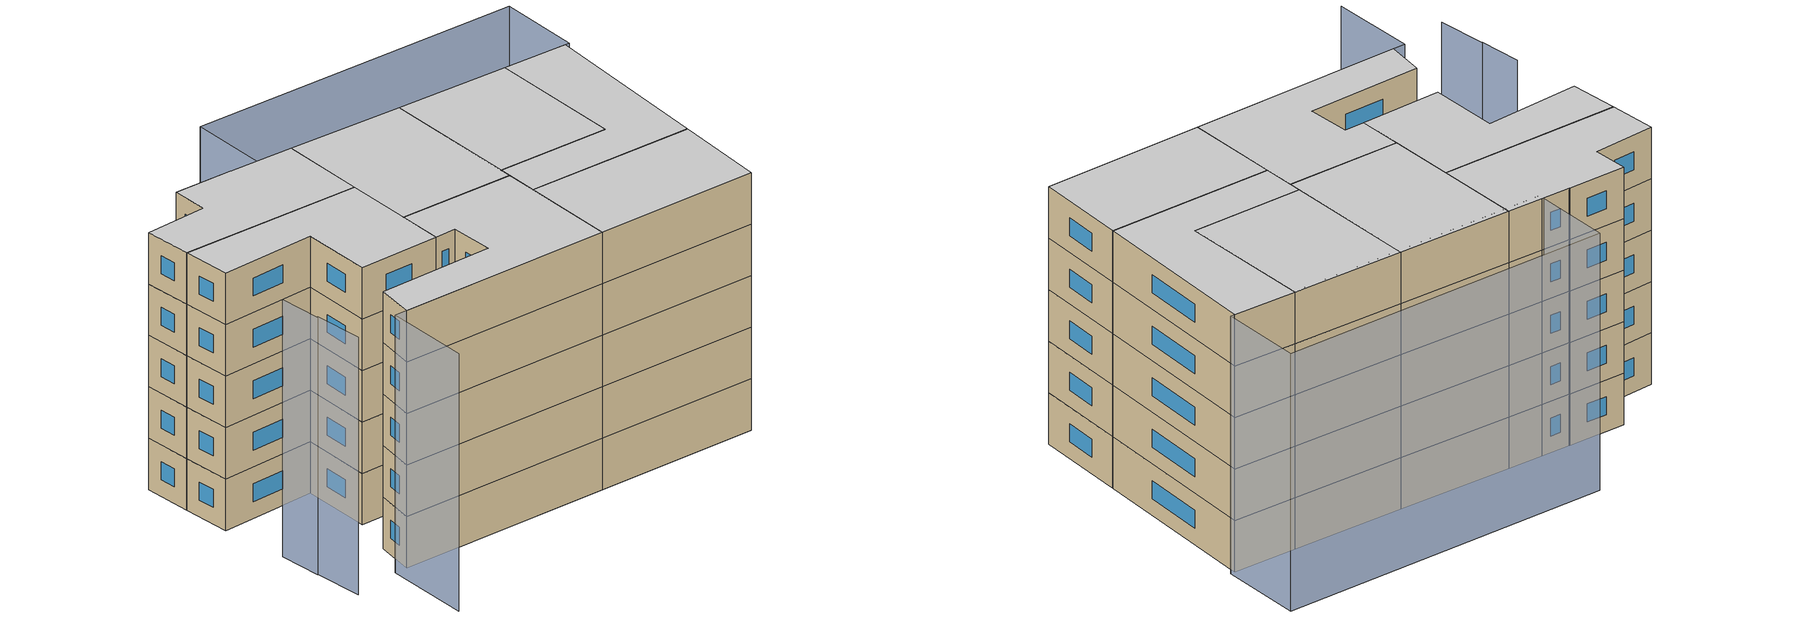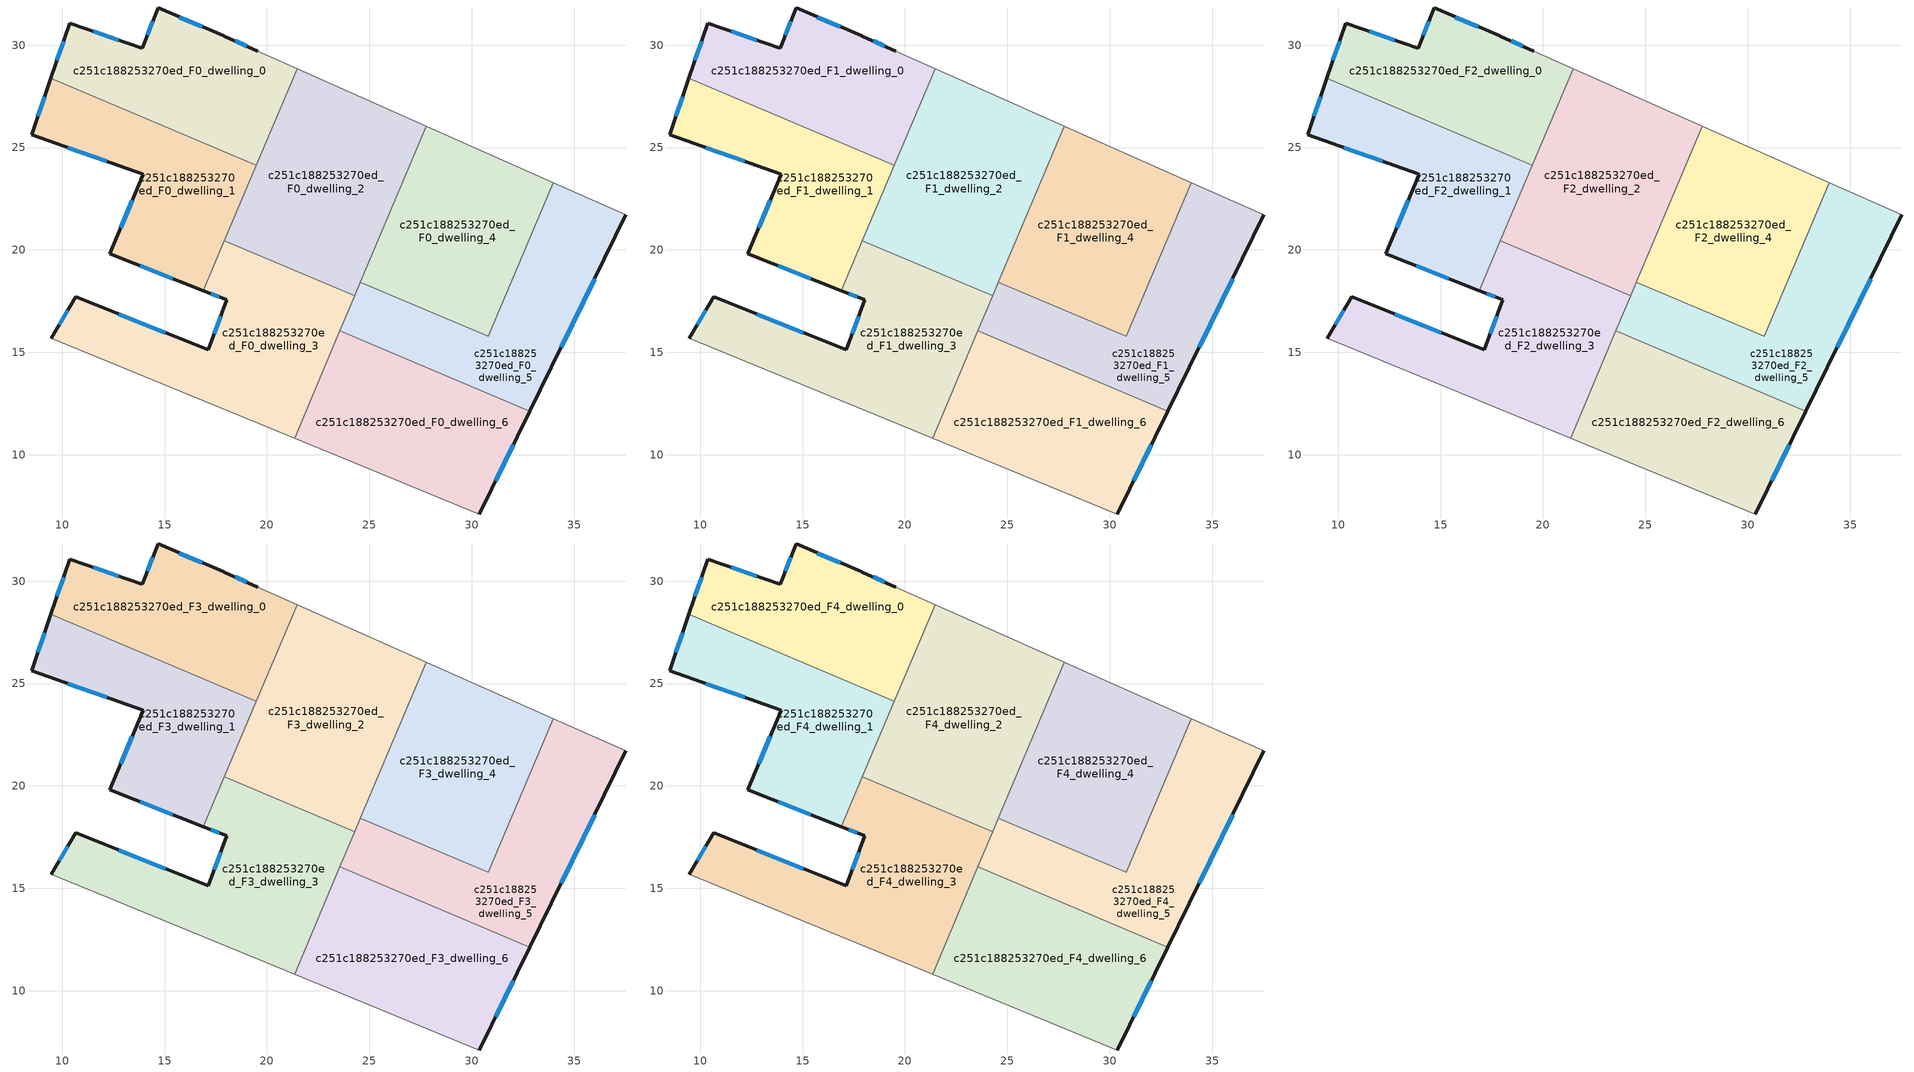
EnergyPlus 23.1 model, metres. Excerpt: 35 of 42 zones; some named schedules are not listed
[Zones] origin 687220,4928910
c251c188253270ed_F0_dwelling_0
 floor ground (EU_floor_Construction): 19.55,29.72 21.48,28.86 19.48,24.14 9.44,28.38 10.36,31.08 13.91,29.86 14.68,31.82 17.89,30.46 17.92,30.45 z0
 wall outside (EU_wall_Construction): 19.55,29.72 17.92,30.45 17.89,30.46 14.68,31.82 13.91,29.86 10.36,31.08 9.44,28.38 z0:3
 wall adiabatic (EU_wall_Construction): 21.48,28.86 19.55,29.72 z0:3
 wall to c251c188253270ed_F0_dwelling_2 (EU_wall_Construction): 19.48,24.14 21.48,28.86 z0:3
 wall to c251c188253270ed_F0_dwelling_1 (EU_wall_Construction): 9.44,28.38 19.48,24.14 z0:3
 window (EU_Window_Construction): 14.43,31.18 14.16,30.49 / 16.85,30.9 15.73,31.37 / 19.02,29.95 18.45,30.21 / 10.06,30.2 9.74,29.26 / 12.76,30.25 11.52,30.68 z0.98:2.02
c251c188253270ed_F0_dwelling_1
 floor ground (EU_floor_Construction): 19.48,24.14 16.89,18.02 12.32,19.82 13.95,23.7 8.5,25.63 9.44,28.38 z0
 wall outside (EU_wall_Construction): 9.44,28.38 8.5,25.63 13.95,23.7 12.32,19.82 16.89,18.02 z0:3
 wall to c251c188253270ed_F0_dwelling_3 (EU_wall_Construction): 16.89,18.02 17.93,20.46 z0:3
 wall to c251c188253270ed_F0_dwelling_2 (EU_wall_Construction): 17.93,20.46 19.48,24.14 z0:3
 window (EU_Window_Construction): 13.81,19.23 15.41,18.6 / 13.42,22.43 12.85,21.08 / 10.28,25 12.18,24.32 / 9.14,27.48 8.81,26.52 z0.98:2.02
c251c188253270ed_F0_dwelling_2
 floor ground (EU_floor_Construction): 27.79,26.05 24.29,17.77 17.93,20.46 21.48,28.86 z0
 wall adiabatic (EU_wall_Construction): 27.79,26.05 21.48,28.86 z0:3
 wall to c251c188253270ed_F0_dwelling_3 (EU_wall_Construction): 17.93,20.46 24.29,17.77 z0:3
 wall to c251c188253270ed_F0_dwelling_4 (EU_wall_Construction): 24.56,18.42 27.79,26.05 z0:3
 wall to c251c188253270ed_F0_dwelling_5 (EU_wall_Construction): 24.29,17.77 24.56,18.42 z0:3
c251c188253270ed_F0_dwelling_3
 floor ground (EU_floor_Construction): 24.29,17.77 21.35,10.82 9.47,15.7 10.66,17.71 17.14,15.13 18.04,17.57 16.89,18.02 17.93,20.46 z0
 wall outside (EU_wall_Construction): 16.89,18.02 18.04,17.57 17.14,15.13 10.66,17.71 9.47,15.7 z0:3
 wall adiabatic (EU_wall_Construction): 9.47,15.7 21.35,10.82 z0:3
 wall to c251c188253270ed_F0_dwelling_6 (EU_wall_Construction): 21.35,10.82 23.56,16.05 z0:3
 wall to c251c188253270ed_F0_dwelling_5 (EU_wall_Construction): 23.56,16.04 24.29,17.77 z0:3
 window (EU_Window_Construction): 17.27,17.87 17.67,17.71 / 10.28,17.05 9.86,16.35 / 15.04,15.97 12.77,16.87 / 17.75,16.77 17.44,15.92 z0.98:2.02
c251c188253270ed_F0_dwelling_4
 floor ground (EU_floor_Construction): 33.99,23.29 30.81,15.78 24.56,18.42 27.79,26.05 z0
 wall adiabatic (EU_wall_Construction): 33.99,23.29 27.79,26.05 z0:3
 wall to c251c188253270ed_F0_dwelling_5 (EU_wall_Construction): 24.56,18.42 30.81,15.78 33.99,23.29 z0:3
c251c188253270ed_F0_dwelling_5
 floor ground (EU_floor_Construction): 37.53,21.71 32.83,12.12 23.56,16.04 24.56,18.42 30.81,15.78 33.99,23.29 z0
 wall outside (EU_wall_Construction): 32.83,12.12 37.53,21.71 z0:3
 wall adiabatic (EU_wall_Construction): 37.53,21.71 33.99,23.29 z0:3
 wall to c251c188253270ed_F0_dwelling_6 (EU_wall_Construction): 23.56,16.04 32.83,12.12 z0:3
 window (EU_Window_Construction): 34.36,15.24 36,18.59 z0.98:2.02
c251c188253270ed_F0_dwelling_6
 floor ground (EU_floor_Construction): 32.83,12.12 30.37,7.11 21.35,10.82 23.56,16.04 z0
 wall outside (EU_wall_Construction): 30.37,7.11 32.83,12.12 z0:3
 wall adiabatic (EU_wall_Construction): 21.35,10.82 30.37,7.11 z0:3
 window (EU_Window_Construction): 31.17,8.74 32.03,10.49 z0.98:2.02
c251c188253270ed_F1_dwelling_0
 floor to c251c188253270ed_F0_dwelling_0 (EU_floor_Construction): 19.55,29.72 21.48,28.86 19.48,24.14 9.44,28.38 10.36,31.08 13.91,29.86 14.68,31.82 17.89,30.46 17.92,30.45 z3
 wall outside (EU_wall_Construction): 19.55,29.72 17.92,30.45 17.89,30.46 14.68,31.82 13.91,29.86 10.36,31.08 9.44,28.38 z3:6
 wall adiabatic (EU_wall_Construction): 21.48,28.86 19.55,29.72 z3:6
 wall to c251c188253270ed_F1_dwelling_2 (EU_wall_Construction): 19.48,24.14 21.48,28.86 z3:6
 wall to c251c188253270ed_F1_dwelling_1 (EU_wall_Construction): 9.44,28.38 19.48,24.14 z3:6
 window (EU_Window_Construction): 14.43,31.18 14.16,30.49 / 16.85,30.9 15.73,31.37 / 19.02,29.95 18.45,30.21 / 10.06,30.2 9.74,29.26 / 12.76,30.25 11.52,30.68 z3.98:5.02
c251c188253270ed_F1_dwelling_1
 floor to c251c188253270ed_F0_dwelling_1 (EU_floor_Construction): 19.48,24.14 16.89,18.02 12.32,19.82 13.95,23.7 8.5,25.63 9.44,28.38 z3
 wall outside (EU_wall_Construction): 9.44,28.38 8.5,25.63 13.95,23.7 12.32,19.82 16.89,18.02 z3:6
 wall to c251c188253270ed_F1_dwelling_3 (EU_wall_Construction): 16.89,18.02 17.93,20.46 z3:6
 wall to c251c188253270ed_F1_dwelling_2 (EU_wall_Construction): 17.93,20.46 19.48,24.14 z3:6
 window (EU_Window_Construction): 13.81,19.23 15.41,18.6 / 13.42,22.43 12.85,21.08 / 10.28,25 12.18,24.32 / 9.14,27.48 8.81,26.52 z3.98:5.02
c251c188253270ed_F1_dwelling_2
 floor to c251c188253270ed_F0_dwelling_2 (EU_floor_Construction): 27.79,26.05 24.29,17.77 17.93,20.46 21.48,28.86 z3
 wall adiabatic (EU_wall_Construction): 27.79,26.05 21.48,28.86 z3:6
 wall to c251c188253270ed_F1_dwelling_3 (EU_wall_Construction): 17.93,20.46 24.29,17.77 z3:6
 wall to c251c188253270ed_F1_dwelling_4 (EU_wall_Construction): 24.56,18.42 27.79,26.05 z3:6
 wall to c251c188253270ed_F1_dwelling_5 (EU_wall_Construction): 24.29,17.77 24.56,18.42 z3:6
c251c188253270ed_F1_dwelling_3
 floor to c251c188253270ed_F0_dwelling_3 (EU_floor_Construction): 24.29,17.77 21.35,10.82 9.47,15.7 10.66,17.71 17.14,15.13 18.04,17.57 16.89,18.02 17.93,20.46 z3
 wall outside (EU_wall_Construction): 16.89,18.02 18.04,17.57 17.14,15.13 10.66,17.71 9.47,15.7 z3:6
 wall adiabatic (EU_wall_Construction): 9.47,15.7 21.35,10.82 z3:6
 wall to c251c188253270ed_F1_dwelling_6 (EU_wall_Construction): 21.35,10.82 23.56,16.05 z3:6
 wall to c251c188253270ed_F1_dwelling_5 (EU_wall_Construction): 23.56,16.04 24.29,17.77 z3:6
 window (EU_Window_Construction): 17.27,17.87 17.67,17.71 / 10.28,17.05 9.86,16.35 / 15.04,15.97 12.77,16.87 / 17.75,16.77 17.44,15.92 z3.98:5.02
c251c188253270ed_F1_dwelling_4
 floor to c251c188253270ed_F0_dwelling_4 (EU_floor_Construction): 33.99,23.29 30.81,15.78 24.56,18.42 27.79,26.05 z3
 wall adiabatic (EU_wall_Construction): 33.99,23.29 27.79,26.05 z3:6
 wall to c251c188253270ed_F1_dwelling_5 (EU_wall_Construction): 24.56,18.42 30.81,15.78 33.99,23.29 z3:6
c251c188253270ed_F1_dwelling_5
 floor to c251c188253270ed_F0_dwelling_5 (EU_floor_Construction): 37.53,21.71 32.83,12.12 23.56,16.04 24.56,18.42 30.81,15.78 33.99,23.29 z3
 wall outside (EU_wall_Construction): 32.83,12.12 37.53,21.71 z3:6
 wall adiabatic (EU_wall_Construction): 37.53,21.71 33.99,23.29 z3:6
 wall to c251c188253270ed_F1_dwelling_6 (EU_wall_Construction): 23.56,16.04 32.83,12.12 z3:6
 window (EU_Window_Construction): 34.36,15.24 36,18.59 z3.98:5.02
c251c188253270ed_F1_dwelling_6
 floor to c251c188253270ed_F0_dwelling_6 (EU_floor_Construction): 32.83,12.12 30.37,7.11 21.35,10.82 23.56,16.04 z3
 wall outside (EU_wall_Construction): 30.37,7.11 32.83,12.12 z3:6
 wall adiabatic (EU_wall_Construction): 21.35,10.82 30.37,7.11 z3:6
 window (EU_Window_Construction): 31.17,8.74 32.03,10.49 z3.98:5.02
c251c188253270ed_F2_dwelling_0
 floor to c251c188253270ed_F1_dwelling_0 (EU_floor_Construction): 19.55,29.72 21.48,28.86 19.48,24.14 9.44,28.38 10.36,31.08 13.91,29.86 14.68,31.82 17.89,30.46 17.92,30.45 z6
 wall outside (EU_wall_Construction): 19.55,29.72 17.92,30.45 17.89,30.46 14.68,31.82 13.91,29.86 10.36,31.08 9.44,28.38 z6:9
 wall adiabatic (EU_wall_Construction): 21.48,28.86 19.55,29.72 z6:9
 wall to c251c188253270ed_F2_dwelling_2 (EU_wall_Construction): 19.48,24.14 21.48,28.86 z6:9
 wall to c251c188253270ed_F2_dwelling_1 (EU_wall_Construction): 9.44,28.38 19.48,24.14 z6:9
 window (EU_Window_Construction): 14.43,31.18 14.16,30.49 / 16.85,30.9 15.73,31.37 / 19.02,29.95 18.45,30.21 / 10.06,30.2 9.74,29.26 / 12.76,30.25 11.52,30.68 z6.98:8.02
c251c188253270ed_F2_dwelling_1
 floor to c251c188253270ed_F1_dwelling_1 (EU_floor_Construction): 19.48,24.14 16.89,18.02 12.32,19.82 13.95,23.7 8.5,25.63 9.44,28.38 z6
 wall outside (EU_wall_Construction): 9.44,28.38 8.5,25.63 13.95,23.7 12.32,19.82 16.89,18.02 z6:9
 wall to c251c188253270ed_F2_dwelling_3 (EU_wall_Construction): 16.89,18.02 17.93,20.46 z6:9
 wall to c251c188253270ed_F2_dwelling_2 (EU_wall_Construction): 17.93,20.46 19.48,24.14 z6:9
 window (EU_Window_Construction): 13.81,19.23 15.41,18.6 / 13.42,22.43 12.85,21.08 / 10.28,25 12.18,24.32 / 9.14,27.48 8.81,26.52 z6.98:8.02
c251c188253270ed_F2_dwelling_2
 floor to c251c188253270ed_F1_dwelling_2 (EU_floor_Construction): 27.79,26.05 24.29,17.77 17.93,20.46 21.48,28.86 z6
 wall adiabatic (EU_wall_Construction): 27.79,26.05 21.48,28.86 z6:9
 wall to c251c188253270ed_F2_dwelling_3 (EU_wall_Construction): 17.93,20.46 24.29,17.77 z6:9
 wall to c251c188253270ed_F2_dwelling_4 (EU_wall_Construction): 24.56,18.42 27.79,26.05 z6:9
 wall to c251c188253270ed_F2_dwelling_5 (EU_wall_Construction): 24.29,17.77 24.56,18.42 z6:9
c251c188253270ed_F2_dwelling_3
 floor to c251c188253270ed_F1_dwelling_3 (EU_floor_Construction): 24.29,17.77 21.35,10.82 9.47,15.7 10.66,17.71 17.14,15.13 18.04,17.57 16.89,18.02 17.93,20.46 z6
 wall outside (EU_wall_Construction): 16.89,18.02 18.04,17.57 17.14,15.13 10.66,17.71 9.47,15.7 z6:9
 wall adiabatic (EU_wall_Construction): 9.47,15.7 21.35,10.82 z6:9
 wall to c251c188253270ed_F2_dwelling_6 (EU_wall_Construction): 21.35,10.82 23.56,16.05 z6:9
 wall to c251c188253270ed_F2_dwelling_5 (EU_wall_Construction): 23.56,16.04 24.29,17.77 z6:9
 window (EU_Window_Construction): 17.27,17.87 17.67,17.71 / 10.28,17.05 9.86,16.35 / 15.04,15.97 12.77,16.87 / 17.75,16.77 17.44,15.92 z6.98:8.02
c251c188253270ed_F2_dwelling_4
 floor to c251c188253270ed_F1_dwelling_4 (EU_floor_Construction): 33.99,23.29 30.81,15.78 24.56,18.42 27.79,26.05 z6
 wall adiabatic (EU_wall_Construction): 33.99,23.29 27.79,26.05 z6:9
 wall to c251c188253270ed_F2_dwelling_5 (EU_wall_Construction): 24.56,18.42 30.81,15.78 33.99,23.29 z6:9
c251c188253270ed_F2_dwelling_5
 floor to c251c188253270ed_F1_dwelling_5 (EU_floor_Construction): 37.53,21.71 32.83,12.12 23.56,16.04 24.56,18.42 30.81,15.78 33.99,23.29 z6
 wall outside (EU_wall_Construction): 32.83,12.12 37.53,21.71 z6:9
 wall adiabatic (EU_wall_Construction): 37.53,21.71 33.99,23.29 z6:9
 wall to c251c188253270ed_F2_dwelling_6 (EU_wall_Construction): 23.56,16.04 32.83,12.12 z6:9
 window (EU_Window_Construction): 34.36,15.24 36,18.59 z6.98:8.02
c251c188253270ed_F2_dwelling_6
 floor to c251c188253270ed_F1_dwelling_6 (EU_floor_Construction): 32.83,12.12 30.37,7.11 21.35,10.82 23.56,16.04 z6
 wall outside (EU_wall_Construction): 30.37,7.11 32.83,12.12 z6:9
 wall adiabatic (EU_wall_Construction): 21.35,10.82 30.37,7.11 z6:9
 window (EU_Window_Construction): 31.17,8.74 32.03,10.49 z6.98:8.02
c251c188253270ed_F3_dwelling_0
 floor to c251c188253270ed_F2_dwelling_0 (EU_floor_Construction): 19.55,29.72 21.48,28.86 19.48,24.14 9.44,28.38 10.36,31.08 13.91,29.86 14.68,31.82 17.89,30.46 17.92,30.45 z9
 wall outside (EU_wall_Construction): 19.55,29.72 17.92,30.45 17.89,30.46 14.68,31.82 13.91,29.86 10.36,31.08 9.44,28.38 z9:12
 wall adiabatic (EU_wall_Construction): 21.48,28.86 19.55,29.72 z9:12
 wall to c251c188253270ed_F3_dwelling_2 (EU_wall_Construction): 19.48,24.14 21.48,28.86 z9:12
 wall to c251c188253270ed_F3_dwelling_1 (EU_wall_Construction): 9.44,28.38 19.48,24.14 z9:12
 window (EU_Window_Construction): 14.43,31.18 14.16,30.49 / 16.85,30.9 15.73,31.37 / 19.02,29.95 18.45,30.21 / 10.06,30.2 9.74,29.26 / 12.76,30.25 11.52,30.68 z9.98:11.02
c251c188253270ed_F3_dwelling_1
 floor to c251c188253270ed_F2_dwelling_1 (EU_floor_Construction): 19.48,24.14 16.89,18.02 12.32,19.82 13.95,23.7 8.5,25.63 9.44,28.38 z9
 wall outside (EU_wall_Construction): 9.44,28.38 8.5,25.63 13.95,23.7 12.32,19.82 16.89,18.02 z9:12
 wall to c251c188253270ed_F3_dwelling_3 (EU_wall_Construction): 16.89,18.02 17.93,20.46 z9:12
 wall to c251c188253270ed_F3_dwelling_2 (EU_wall_Construction): 17.93,20.46 19.48,24.14 z9:12
 window (EU_Window_Construction): 13.81,19.23 15.41,18.6 / 13.42,22.43 12.85,21.08 / 10.28,25 12.18,24.32 / 9.14,27.48 8.81,26.52 z9.98:11.02
c251c188253270ed_F3_dwelling_2
 floor to c251c188253270ed_F2_dwelling_2 (EU_floor_Construction): 27.79,26.05 24.29,17.77 17.93,20.46 21.48,28.86 z9
 wall adiabatic (EU_wall_Construction): 27.79,26.05 21.48,28.86 z9:12
 wall to c251c188253270ed_F3_dwelling_3 (EU_wall_Construction): 17.93,20.46 24.29,17.77 z9:12
 wall to c251c188253270ed_F3_dwelling_4 (EU_wall_Construction): 24.56,18.42 27.79,26.05 z9:12
 wall to c251c188253270ed_F3_dwelling_5 (EU_wall_Construction): 24.29,17.77 24.56,18.42 z9:12
c251c188253270ed_F3_dwelling_3
 floor to c251c188253270ed_F2_dwelling_3 (EU_floor_Construction): 24.29,17.77 21.35,10.82 9.47,15.7 10.66,17.71 17.14,15.13 18.04,17.57 16.89,18.02 17.93,20.46 z9
 wall outside (EU_wall_Construction): 16.89,18.02 18.04,17.57 17.14,15.13 10.66,17.71 9.47,15.7 z9:12
 wall adiabatic (EU_wall_Construction): 9.47,15.7 21.35,10.82 z9:12
 wall to c251c188253270ed_F3_dwelling_6 (EU_wall_Construction): 21.35,10.82 23.56,16.05 z9:12
 wall to c251c188253270ed_F3_dwelling_5 (EU_wall_Construction): 23.56,16.04 24.29,17.77 z9:12
 window (EU_Window_Construction): 17.27,17.87 17.67,17.71 / 10.28,17.05 9.86,16.35 / 15.04,15.97 12.77,16.87 / 17.75,16.77 17.44,15.92 z9.98:11.02
c251c188253270ed_F3_dwelling_4
 floor to c251c188253270ed_F2_dwelling_4 (EU_floor_Construction): 33.99,23.29 30.81,15.78 24.56,18.42 27.79,26.05 z9
 wall adiabatic (EU_wall_Construction): 33.99,23.29 27.79,26.05 z9:12
 wall to c251c188253270ed_F3_dwelling_5 (EU_wall_Construction): 24.56,18.42 30.81,15.78 33.99,23.29 z9:12
c251c188253270ed_F3_dwelling_5
 floor to c251c188253270ed_F2_dwelling_5 (EU_floor_Construction): 37.53,21.71 32.83,12.12 23.56,16.04 24.56,18.42 30.81,15.78 33.99,23.29 z9
 wall outside (EU_wall_Construction): 32.83,12.12 37.53,21.71 z9:12
 wall adiabatic (EU_wall_Construction): 37.53,21.71 33.99,23.29 z9:12
 wall to c251c188253270ed_F3_dwelling_6 (EU_wall_Construction): 23.56,16.04 32.83,12.12 z9:12
 window (EU_Window_Construction): 34.36,15.24 36,18.59 z9.98:11.02
c251c188253270ed_F3_dwelling_6
 floor to c251c188253270ed_F2_dwelling_6 (EU_floor_Construction): 32.83,12.12 30.37,7.11 21.35,10.82 23.56,16.04 z9
 wall outside (EU_wall_Construction): 30.37,7.11 32.83,12.12 z9:12
 wall adiabatic (EU_wall_Construction): 21.35,10.82 30.37,7.11 z9:12
 window (EU_Window_Construction): 31.17,8.74 32.03,10.49 z9.98:11.02
c251c188253270ed_F4_dwelling_0
 floor to c251c188253270ed_F3_dwelling_0 (EU_floor_Construction): 19.55,29.72 21.48,28.86 19.48,24.14 9.44,28.38 10.36,31.08 13.91,29.86 14.68,31.82 17.89,30.46 17.92,30.45 z12
 wall outside (EU_wall_Construction): 19.55,29.72 17.92,30.45 17.89,30.46 14.68,31.82 13.91,29.86 10.36,31.08 9.44,28.38 z12:15
 wall adiabatic (EU_wall_Construction): 21.48,28.86 19.55,29.72 z12:15
 wall to c251c188253270ed_F4_dwelling_2 (EU_wall_Construction): 19.48,24.14 21.48,28.86 z12:15
 wall to c251c188253270ed_F4_dwelling_1 (EU_wall_Construction): 9.44,28.38 19.48,24.14 z12:15
 window (EU_Window_Construction): 14.43,31.18 14.16,30.49 / 16.85,30.9 15.73,31.37 / 19.02,29.95 18.45,30.21 / 10.06,30.2 9.74,29.26 / 12.76,30.25 11.52,30.68 z12.98:14.02
 ceiling to c251c188253270ed_F5_dwelling_0 (EU_floor_Construction): 19.48,24.14 21.48,28.86 19.55,29.72 17.92,30.45 17.89,30.46 14.68,31.82 13.91,29.86 10.36,31.08 9.44,28.38 z15
c251c188253270ed_F4_dwelling_1
 floor to c251c188253270ed_F3_dwelling_1 (EU_floor_Construction): 19.48,24.14 16.89,18.02 12.32,19.82 13.95,23.7 8.5,25.63 9.44,28.38 z12
 wall outside (EU_wall_Construction): 9.44,28.38 8.5,25.63 13.95,23.7 12.32,19.82 16.89,18.02 z12:15
 wall to c251c188253270ed_F4_dwelling_3 (EU_wall_Construction): 16.89,18.02 17.93,20.46 z12:15
 wall to c251c188253270ed_F4_dwelling_2 (EU_wall_Construction): 17.93,20.46 19.48,24.14 z12:15
 window (EU_Window_Construction): 13.81,19.23 15.41,18.6 / 13.42,22.43 12.85,21.08 / 10.28,25 12.18,24.32 / 9.14,27.48 8.81,26.52 z12.98:14.02
 ceiling to c251c188253270ed_F5_dwelling_1 (EU_floor_Construction): 16.89,18.02 19.48,24.14 9.44,28.38 8.5,25.63 13.95,23.7 12.32,19.82 z15
c251c188253270ed_F4_dwelling_2
 floor to c251c188253270ed_F3_dwelling_2 (EU_floor_Construction): 27.79,26.05 24.29,17.77 17.93,20.46 21.48,28.86 z12
 wall adiabatic (EU_wall_Construction): 27.79,26.05 21.48,28.86 z12:15
 wall to c251c188253270ed_F4_dwelling_3 (EU_wall_Construction): 17.93,20.46 24.29,17.77 z12:15
 wall to c251c188253270ed_F4_dwelling_4 (EU_wall_Construction): 24.56,18.42 27.79,26.05 z12:15
 wall to c251c188253270ed_F4_dwelling_5 (EU_wall_Construction): 24.29,17.77 24.56,18.42 z12:15
 ceiling to c251c188253270ed_F5_dwelling_2 (EU_floor_Construction): 24.29,17.77 27.79,26.05 21.48,28.86 17.93,20.46 z15
c251c188253270ed_F4_dwelling_3
 floor to c251c188253270ed_F3_dwelling_3 (EU_floor_Construction): 24.29,17.77 21.35,10.82 9.47,15.7 10.66,17.71 17.14,15.13 18.04,17.57 16.89,18.02 17.93,20.46 z12
 wall outside (EU_wall_Construction): 16.89,18.02 18.04,17.57 17.14,15.13 10.66,17.71 9.47,15.7 z12:15
 wall adiabatic (EU_wall_Construction): 9.47,15.7 21.35,10.82 z12:15
 wall to c251c188253270ed_F4_dwelling_6 (EU_wall_Construction): 21.35,10.82 23.56,16.05 z12:15
 wall to c251c188253270ed_F4_dwelling_5 (EU_wall_Construction): 23.56,16.04 24.29,17.77 z12:15
 window (EU_Window_Construction): 17.27,17.87 17.67,17.71 / 10.28,17.05 9.86,16.35 / 15.04,15.97 12.77,16.87 / 17.75,16.77 17.44,15.92 z12.98:14.02
 ceiling to c251c188253270ed_F5_dwelling_3 (EU_floor_Construction): 21.35,10.82 24.29,17.77 17.93,20.46 16.89,18.02 18.04,17.57 17.14,15.13 10.66,17.71 9.47,15.7 z15
c251c188253270ed_F4_dwelling_4
 floor to c251c188253270ed_F3_dwelling_4 (EU_floor_Construction): 33.99,23.29 30.81,15.78 24.56,18.42 27.79,26.05 z12
 wall adiabatic (EU_wall_Construction): 33.99,23.29 27.79,26.05 z12:15
 wall to c251c188253270ed_F4_dwelling_5 (EU_wall_Construction): 24.56,18.42 30.81,15.78 33.99,23.29 z12:15
 ceiling to c251c188253270ed_F5_dwelling_4 (EU_floor_Construction): 30.81,15.78 33.99,23.29 27.79,26.05 24.56,18.42 z15
c251c188253270ed_F4_dwelling_5
 floor to c251c188253270ed_F3_dwelling_5 (EU_floor_Construction): 37.53,21.71 32.83,12.12 23.56,16.04 24.56,18.42 30.81,15.78 33.99,23.29 z12
 wall outside (EU_wall_Construction): 32.83,12.12 37.53,21.71 z12:15
 wall adiabatic (EU_wall_Construction): 37.53,21.71 33.99,23.29 z12:15
 wall to c251c188253270ed_F4_dwelling_6 (EU_wall_Construction): 23.56,16.04 32.83,12.12 z12:15
 window (EU_Window_Construction): 34.36,15.24 36,18.59 z12.98:14.02
 ceiling to c251c188253270ed_F5_dwelling_5 (EU_floor_Construction): 32.83,12.12 37.53,21.71 33.99,23.29 30.81,15.78 24.56,18.42 23.56,16.04 z15
c251c188253270ed_F4_dwelling_6
 floor to c251c188253270ed_F3_dwelling_6 (EU_floor_Construction): 32.83,12.12 30.37,7.11 21.35,10.82 23.56,16.04 z12
 wall outside (EU_wall_Construction): 30.37,7.11 32.83,12.12 z12:15
 wall adiabatic (EU_wall_Construction): 21.35,10.82 30.37,7.11 z12:15
 window (EU_Window_Construction): 31.17,8.74 32.03,10.49 z12.98:14.02
 ceiling to c251c188253270ed_F5_dwelling_6 (EU_floor_Construction): 30.37,7.11 32.83,12.12 23.56,16.04 21.35,10.82 z15
shading: 6.83,11.25 8.78,15.98 / 8.78,15.98 30.37,7.11 / 6.76,19.37 5.87,16.56 / 7.49,21.78 6.71,19.35 / 21.25,34.01 39.7,26.15 / 39.7,26.15 37.77,21.61 / 37.77,21.61 19.32,29.47 / 19.32,29.47 21.25,34.01 z0:15
[Building]
EU S2 Campaign: North Axis=0; Terrain=City; Solar Distribution=FullExterior
[Site:Location]
Bologna: Latitude=44.5; Longitude=11.25; Time Zone=1; Elevation=37
[SizingPeriod:WeatherFileDays]
AnnualSizingPeriod: Begin Month=1; Begin Day of Month=1; End Month=12; End Day of Month=31; Day of Week for Start Day=Monday; Use Weather File Daylight Saving Period=No; Use Weather File Rain and Snow Indicators=No
[MATERIAL]
EU_InternalMass_Material: Roughness=MediumRough; Thickness=0.1; Conductivity=1; Density=1800; Specific Heat=900; Thermal Absorptance=0.9; Solar Absorptance=0.7; Visible Absorptance=0.7
[MATERIAL:NOMASS] Roughness=MediumRough; Thermal Absorptance=0.9; Solar Absorptance=0.7; Visible Absorptance=0.7
Name | Thermal Resistance
EU_wall_NoMass | 0.905828
EU_floor_NoMass | 0.67114
[WINDOWMATERIAL:SIMPLEGLAZINGSYSTEM]
EU_Window_SimpleGlazing: UFactor=4.52486; Solar Heat Gain Coefficient=0.85; Visible Transmittance=0.85
[CONSTRUCTION]
EU_wall_Construction: EU_wall_NoMass
EU_floor_Construction: EU_floor_NoMass
EU_Window_Construction: EU_Window_SimpleGlazing
EU_InternalMass_Construction: EU_InternalMass_Material
[ZONE] Type=1; Multiplier=1; Ceiling Height=autocalculate; Floor Area=autocalculate; Part of Total Floor Area=Yes
Name | Volume
c251c188253270ed_F0_dwelling_0 | 147.078
c251c188253270ed_F1_dwelling_0; c251c188253270ed_F2_dwelling_0; c251c188253270ed_F3_dwelling_0; c251c188253270ed_F4_dwelling_0 | 147.08
c251c188253270ed_F0_dwelling_1 | 147.053
c251c188253270ed_F1_dwelling_1; c251c188253270ed_F2_dwelling_1; c251c188253270ed_F3_dwelling_1; c251c188253270ed_F4_dwelling_1 | 147.052
c251c188253270ed_F0_dwelling_2 | 187.597
c251c188253270ed_F1_dwelling_2; c251c188253270ed_F2_dwelling_2; c251c188253270ed_F3_dwelling_2; c251c188253270ed_F4_dwelling_2 | 187.596
c251c188253270ed_F0_dwelling_3; c251c188253270ed_F1_dwelling_3; c251c188253270ed_F2_dwelling_3; c251c188253270ed_F3_dwelling_3; c251c188253270ed_F4_dwelling_3 | 187.603
c251c188253270ed_F0_dwelling_4; c251c188253270ed_F1_dwelling_4; c251c188253270ed_F2_dwelling_4; c251c188253270ed_F3_dwelling_4; c251c188253270ed_F4_dwelling_4 | 167.336
c251c188253270ed_F0_dwelling_5; c251c188253270ed_F1_dwelling_5; c251c188253270ed_F2_dwelling_5; c251c188253270ed_F3_dwelling_5; c251c188253270ed_F4_dwelling_5 | 167.373
c251c188253270ed_F0_dwelling_6 | 167.355
c251c188253270ed_F1_dwelling_6; c251c188253270ed_F2_dwelling_6; c251c188253270ed_F3_dwelling_6; c251c188253270ed_F4_dwelling_6 | 167.356
[INTERNALMASS] Construction=EU_InternalMass_Construction
Name | Zone or ZoneList | Surface Area
c251c188253270ed_F0_dwelling_0_EU_InternalMass | c251c188253270ed_F0_dwelling_0 | 49.0262
c251c188253270ed_F0_dwelling_1_EU_InternalMass | c251c188253270ed_F0_dwelling_1 | 49.0189
c251c188253270ed_F0_dwelling_2_EU_InternalMass | c251c188253270ed_F0_dwelling_2 | 62.5395
c251c188253270ed_F0_dwelling_3_EU_InternalMass | c251c188253270ed_F0_dwelling_3 | 62.537
c251c188253270ed_F0_dwelling_4_EU_InternalMass | c251c188253270ed_F0_dwelling_4 | 55.777
c251c188253270ed_F0_dwelling_5_EU_InternalMass | c251c188253270ed_F0_dwelling_5 | 55.7911
c251c188253270ed_F0_dwelling_6_EU_InternalMass | c251c188253270ed_F0_dwelling_6 | 55.7851
c251c188253270ed_F1_dwelling_0_EU_InternalMass | c251c188253270ed_F1_dwelling_0 | 49.0262
c251c188253270ed_F1_dwelling_1_EU_InternalMass | c251c188253270ed_F1_dwelling_1 | 49.0189
c251c188253270ed_F1_dwelling_2_EU_InternalMass | c251c188253270ed_F1_dwelling_2 | 62.5395
c251c188253270ed_F1_dwelling_3_EU_InternalMass | c251c188253270ed_F1_dwelling_3 | 62.537
c251c188253270ed_F1_dwelling_4_EU_InternalMass | c251c188253270ed_F1_dwelling_4 | 55.777
c251c188253270ed_F1_dwelling_5_EU_InternalMass | c251c188253270ed_F1_dwelling_5 | 55.7911
c251c188253270ed_F1_dwelling_6_EU_InternalMass | c251c188253270ed_F1_dwelling_6 | 55.7851
c251c188253270ed_F2_dwelling_0_EU_InternalMass | c251c188253270ed_F2_dwelling_0 | 49.0262
c251c188253270ed_F2_dwelling_1_EU_InternalMass | c251c188253270ed_F2_dwelling_1 | 49.0189
c251c188253270ed_F2_dwelling_2_EU_InternalMass | c251c188253270ed_F2_dwelling_2 | 62.5395
c251c188253270ed_F2_dwelling_3_EU_InternalMass | c251c188253270ed_F2_dwelling_3 | 62.537
c251c188253270ed_F2_dwelling_4_EU_InternalMass | c251c188253270ed_F2_dwelling_4 | 55.777
c251c188253270ed_F2_dwelling_5_EU_InternalMass | c251c188253270ed_F2_dwelling_5 | 55.7911
c251c188253270ed_F2_dwelling_6_EU_InternalMass | c251c188253270ed_F2_dwelling_6 | 55.7851
c251c188253270ed_F3_dwelling_0_EU_InternalMass | c251c188253270ed_F3_dwelling_0 | 49.0262
c251c188253270ed_F3_dwelling_1_EU_InternalMass | c251c188253270ed_F3_dwelling_1 | 49.0189
c251c188253270ed_F3_dwelling_2_EU_InternalMass | c251c188253270ed_F3_dwelling_2 | 62.5395
c251c188253270ed_F3_dwelling_3_EU_InternalMass | c251c188253270ed_F3_dwelling_3 | 62.537
c251c188253270ed_F3_dwelling_4_EU_InternalMass | c251c188253270ed_F3_dwelling_4 | 55.777
c251c188253270ed_F3_dwelling_5_EU_InternalMass | c251c188253270ed_F3_dwelling_5 | 55.7911
c251c188253270ed_F3_dwelling_6_EU_InternalMass | c251c188253270ed_F3_dwelling_6 | 55.7851
c251c188253270ed_F4_dwelling_0_EU_InternalMass | c251c188253270ed_F4_dwelling_0 | 49.0262
c251c188253270ed_F4_dwelling_1_EU_InternalMass | c251c188253270ed_F4_dwelling_1 | 49.0189
c251c188253270ed_F4_dwelling_2_EU_InternalMass | c251c188253270ed_F4_dwelling_2 | 62.5395
c251c188253270ed_F4_dwelling_3_EU_InternalMass | c251c188253270ed_F4_dwelling_3 | 62.537
c251c188253270ed_F4_dwelling_4_EU_InternalMass | c251c188253270ed_F4_dwelling_4 | 55.777
c251c188253270ed_F4_dwelling_5_EU_InternalMass | c251c188253270ed_F4_dwelling_5 | 55.7911
c251c188253270ed_F4_dwelling_6_EU_InternalMass | c251c188253270ed_F4_dwelling_6 | 55.7851
[OTHEREQUIPMENT] Fuel Type=Electricity; Design Level Calculation Method=Watts/Area; Power per Zone Floor Area=1; Fraction Latent=0; Fraction Radiant=0; Fraction Lost=0; Carbon Dioxide Generation Rate=0; EndUse Subcategory=EU_Step8_InternalGains
Name | Zone or ZoneList or Space or SpaceList | Schedule
EU_Step8_InternalGain_c251c188253270ed_F0_dwelling_0_f000 | c251c188253270ed_F0_dwelling_0 | EU_Step8_GainSchedule_c251c188253270ed_F0_dwelling_0_f000
EU_Step8_InternalGain_c251c188253270ed_F0_dwelling_1_f000 | c251c188253270ed_F0_dwelling_1 | EU_Step8_GainSchedule_c251c188253270ed_F0_dwelling_1_f000
EU_Step8_InternalGain_c251c188253270ed_F0_dwelling_2_f000 | c251c188253270ed_F0_dwelling_2 | EU_Step8_GainSchedule_c251c188253270ed_F0_dwelling_2_f000
EU_Step8_InternalGain_c251c188253270ed_F0_dwelling_3_f000 | c251c188253270ed_F0_dwelling_3 | EU_Step8_GainSchedule_c251c188253270ed_F0_dwelling_3_f000
EU_Step8_InternalGain_c251c188253270ed_F0_dwelling_4_f000 | c251c188253270ed_F0_dwelling_4 | EU_Step8_GainSchedule_c251c188253270ed_F0_dwelling_4_f000
EU_Step8_InternalGain_c251c188253270ed_F0_dwelling_5_f000 | c251c188253270ed_F0_dwelling_5 | EU_Step8_GainSchedule_c251c188253270ed_F0_dwelling_5_f000
EU_Step8_InternalGain_c251c188253270ed_F0_dwelling_6_f000 | c251c188253270ed_F0_dwelling_6 | EU_Step8_GainSchedule_c251c188253270ed_F0_dwelling_6_f000
EU_Step8_InternalGain_c251c188253270ed_F1_dwelling_0_f000 | c251c188253270ed_F1_dwelling_0 | EU_Step8_GainSchedule_c251c188253270ed_F1_dwelling_0_f000
EU_Step8_InternalGain_c251c188253270ed_F1_dwelling_1_f000 | c251c188253270ed_F1_dwelling_1 | EU_Step8_GainSchedule_c251c188253270ed_F1_dwelling_1_f000
EU_Step8_InternalGain_c251c188253270ed_F1_dwelling_2_f000 | c251c188253270ed_F1_dwelling_2 | EU_Step8_GainSchedule_c251c188253270ed_F1_dwelling_2_f000
EU_Step8_InternalGain_c251c188253270ed_F1_dwelling_3_f000 | c251c188253270ed_F1_dwelling_3 | EU_Step8_GainSchedule_c251c188253270ed_F1_dwelling_3_f000
EU_Step8_InternalGain_c251c188253270ed_F1_dwelling_4_f000 | c251c188253270ed_F1_dwelling_4 | EU_Step8_GainSchedule_c251c188253270ed_F1_dwelling_4_f000
EU_Step8_InternalGain_c251c188253270ed_F1_dwelling_5_f000 | c251c188253270ed_F1_dwelling_5 | EU_Step8_GainSchedule_c251c188253270ed_F1_dwelling_5_f000
EU_Step8_InternalGain_c251c188253270ed_F1_dwelling_6_f000 | c251c188253270ed_F1_dwelling_6 | EU_Step8_GainSchedule_c251c188253270ed_F1_dwelling_6_f000
EU_Step8_InternalGain_c251c188253270ed_F2_dwelling_0_f000 | c251c188253270ed_F2_dwelling_0 | EU_Step8_GainSchedule_c251c188253270ed_F2_dwelling_0_f000
EU_Step8_InternalGain_c251c188253270ed_F2_dwelling_1_f000 | c251c188253270ed_F2_dwelling_1 | EU_Step8_GainSchedule_c251c188253270ed_F2_dwelling_1_f000
EU_Step8_InternalGain_c251c188253270ed_F2_dwelling_2_f000 | c251c188253270ed_F2_dwelling_2 | EU_Step8_GainSchedule_c251c188253270ed_F2_dwelling_2_f000
EU_Step8_InternalGain_c251c188253270ed_F2_dwelling_3_f000 | c251c188253270ed_F2_dwelling_3 | EU_Step8_GainSchedule_c251c188253270ed_F2_dwelling_3_f000
EU_Step8_InternalGain_c251c188253270ed_F2_dwelling_4_f000 | c251c188253270ed_F2_dwelling_4 | EU_Step8_GainSchedule_c251c188253270ed_F2_dwelling_4_f000
EU_Step8_InternalGain_c251c188253270ed_F2_dwelling_5_f000 | c251c188253270ed_F2_dwelling_5 | EU_Step8_GainSchedule_c251c188253270ed_F2_dwelling_5_f000
EU_Step8_InternalGain_c251c188253270ed_F2_dwelling_6_f000 | c251c188253270ed_F2_dwelling_6 | EU_Step8_GainSchedule_c251c188253270ed_F2_dwelling_6_f000
EU_Step8_InternalGain_c251c188253270ed_F3_dwelling_0_f000 | c251c188253270ed_F3_dwelling_0 | EU_Step8_GainSchedule_c251c188253270ed_F3_dwelling_0_f000
EU_Step8_InternalGain_c251c188253270ed_F3_dwelling_1_f000 | c251c188253270ed_F3_dwelling_1 | EU_Step8_GainSchedule_c251c188253270ed_F3_dwelling_1_f000
EU_Step8_InternalGain_c251c188253270ed_F3_dwelling_2_f000 | c251c188253270ed_F3_dwelling_2 | EU_Step8_GainSchedule_c251c188253270ed_F3_dwelling_2_f000
EU_Step8_InternalGain_c251c188253270ed_F3_dwelling_3_f000 | c251c188253270ed_F3_dwelling_3 | EU_Step8_GainSchedule_c251c188253270ed_F3_dwelling_3_f000
EU_Step8_InternalGain_c251c188253270ed_F3_dwelling_4_f000 | c251c188253270ed_F3_dwelling_4 | EU_Step8_GainSchedule_c251c188253270ed_F3_dwelling_4_f000
EU_Step8_InternalGain_c251c188253270ed_F3_dwelling_5_f000 | c251c188253270ed_F3_dwelling_5 | EU_Step8_GainSchedule_c251c188253270ed_F3_dwelling_5_f000
EU_Step8_InternalGain_c251c188253270ed_F3_dwelling_6_f000 | c251c188253270ed_F3_dwelling_6 | EU_Step8_GainSchedule_c251c188253270ed_F3_dwelling_6_f000
EU_Step8_InternalGain_c251c188253270ed_F4_dwelling_0_f000 | c251c188253270ed_F4_dwelling_0 | EU_Step8_GainSchedule_c251c188253270ed_F4_dwelling_0_f000
EU_Step8_InternalGain_c251c188253270ed_F4_dwelling_1_f000 | c251c188253270ed_F4_dwelling_1 | EU_Step8_GainSchedule_c251c188253270ed_F4_dwelling_1_f000
EU_Step8_InternalGain_c251c188253270ed_F4_dwelling_2_f000 | c251c188253270ed_F4_dwelling_2 | EU_Step8_GainSchedule_c251c188253270ed_F4_dwelling_2_f000
EU_Step8_InternalGain_c251c188253270ed_F4_dwelling_3_f000 | c251c188253270ed_F4_dwelling_3 | EU_Step8_GainSchedule_c251c188253270ed_F4_dwelling_3_f000
EU_Step8_InternalGain_c251c188253270ed_F4_dwelling_4_f000 | c251c188253270ed_F4_dwelling_4 | EU_Step8_GainSchedule_c251c188253270ed_F4_dwelling_4_f000
EU_Step8_InternalGain_c251c188253270ed_F4_dwelling_5_f000 | c251c188253270ed_F4_dwelling_5 | EU_Step8_GainSchedule_c251c188253270ed_F4_dwelling_5_f000
EU_Step8_InternalGain_c251c188253270ed_F4_dwelling_6_f000 | c251c188253270ed_F4_dwelling_6 | EU_Step8_GainSchedule_c251c188253270ed_F4_dwelling_6_f000
[ZONEVENTILATION:DESIGNFLOWRATE] Schedule=EU_AlwaysOn; Design Flow Rate Calculation Method=AirChanges/Hour; Air Changes per Hour=0.73129; Ventilation Type=Natural; Fan Pressure Rise=0; Fan Total Efficiency=1; Constant Term Coefficient=1; Temperature Term Coefficient=0; Velocity Term Coefficient=0; Velocity Squared Term Coefficient=0; Minimum Indoor Temperature=-100; Maximum Indoor Temperature=100; Delta Temperature=-100; Minimum Outdoor Temperature=-100; Maximum Outdoor Temperature=100; Maximum Wind Speed=40
Name | Zone or ZoneList or Space or SpaceList
EU_ConstantAir_c251c188253270ed_F0_dwelling_0 | c251c188253270ed_F0_dwelling_0
EU_ConstantAir_c251c188253270ed_F0_dwelling_1 | c251c188253270ed_F0_dwelling_1
EU_ConstantAir_c251c188253270ed_F0_dwelling_2 | c251c188253270ed_F0_dwelling_2
EU_ConstantAir_c251c188253270ed_F0_dwelling_3 | c251c188253270ed_F0_dwelling_3
EU_ConstantAir_c251c188253270ed_F0_dwelling_4 | c251c188253270ed_F0_dwelling_4
EU_ConstantAir_c251c188253270ed_F0_dwelling_5 | c251c188253270ed_F0_dwelling_5
EU_ConstantAir_c251c188253270ed_F0_dwelling_6 | c251c188253270ed_F0_dwelling_6
EU_ConstantAir_c251c188253270ed_F1_dwelling_0 | c251c188253270ed_F1_dwelling_0
EU_ConstantAir_c251c188253270ed_F1_dwelling_1 | c251c188253270ed_F1_dwelling_1
EU_ConstantAir_c251c188253270ed_F1_dwelling_2 | c251c188253270ed_F1_dwelling_2
EU_ConstantAir_c251c188253270ed_F1_dwelling_3 | c251c188253270ed_F1_dwelling_3
EU_ConstantAir_c251c188253270ed_F1_dwelling_4 | c251c188253270ed_F1_dwelling_4
EU_ConstantAir_c251c188253270ed_F1_dwelling_5 | c251c188253270ed_F1_dwelling_5
EU_ConstantAir_c251c188253270ed_F1_dwelling_6 | c251c188253270ed_F1_dwelling_6
EU_ConstantAir_c251c188253270ed_F2_dwelling_0 | c251c188253270ed_F2_dwelling_0
EU_ConstantAir_c251c188253270ed_F2_dwelling_1 | c251c188253270ed_F2_dwelling_1
EU_ConstantAir_c251c188253270ed_F2_dwelling_2 | c251c188253270ed_F2_dwelling_2
EU_ConstantAir_c251c188253270ed_F2_dwelling_3 | c251c188253270ed_F2_dwelling_3
EU_ConstantAir_c251c188253270ed_F2_dwelling_4 | c251c188253270ed_F2_dwelling_4
EU_ConstantAir_c251c188253270ed_F2_dwelling_5 | c251c188253270ed_F2_dwelling_5
EU_ConstantAir_c251c188253270ed_F2_dwelling_6 | c251c188253270ed_F2_dwelling_6
EU_ConstantAir_c251c188253270ed_F3_dwelling_0 | c251c188253270ed_F3_dwelling_0
EU_ConstantAir_c251c188253270ed_F3_dwelling_1 | c251c188253270ed_F3_dwelling_1
EU_ConstantAir_c251c188253270ed_F3_dwelling_2 | c251c188253270ed_F3_dwelling_2
EU_ConstantAir_c251c188253270ed_F3_dwelling_3 | c251c188253270ed_F3_dwelling_3
EU_ConstantAir_c251c188253270ed_F3_dwelling_4 | c251c188253270ed_F3_dwelling_4
EU_ConstantAir_c251c188253270ed_F3_dwelling_5 | c251c188253270ed_F3_dwelling_5
EU_ConstantAir_c251c188253270ed_F3_dwelling_6 | c251c188253270ed_F3_dwelling_6
EU_ConstantAir_c251c188253270ed_F4_dwelling_0 | c251c188253270ed_F4_dwelling_0
EU_ConstantAir_c251c188253270ed_F4_dwelling_1 | c251c188253270ed_F4_dwelling_1
EU_ConstantAir_c251c188253270ed_F4_dwelling_2 | c251c188253270ed_F4_dwelling_2
EU_ConstantAir_c251c188253270ed_F4_dwelling_3 | c251c188253270ed_F4_dwelling_3
EU_ConstantAir_c251c188253270ed_F4_dwelling_4 | c251c188253270ed_F4_dwelling_4
EU_ConstantAir_c251c188253270ed_F4_dwelling_5 | c251c188253270ed_F4_dwelling_5
EU_ConstantAir_c251c188253270ed_F4_dwelling_6 | c251c188253270ed_F4_dwelling_6
[HVACTEMPLATE:ZONE:IDEALLOADSAIRSYSTEM] System Availability Schedule=EU_AlwaysOn; Maximum Heating Supply Air Temperature=50; Minimum Cooling Supply Air Temperature=13; Maximum Heating Supply Air Humidity Ratio=0.0156; Minimum Cooling Supply Air Humidity Ratio=0.0077; Heating Limit=NoLimit; Cooling Limit=NoLimit; Heating Availability Schedule=EU_AlwaysOn; Cooling Availability Schedule=EU_CoolingOff; Dehumidification Control Type=ConstantSensibleHeatRatio; Cooling Sensible Heat Ratio=0.7; Dehumidification Setpoint=60; Humidification Control Type=None; Humidification Setpoint=30; Outdoor Air Method=None; Outdoor Air Flow Rate per Person=0.00944; Outdoor Air Flow Rate per Zone Floor Area=0; Outdoor Air Flow Rate per Zone=0; Demand Controlled Ventilation Type=None; Outdoor Air Economizer Type=NoEconomizer; Heat Recovery Type=None; Sensible Heat Recovery Effectiveness=0.7; Latent Heat Recovery Effectiveness=0.65
Name | Template Thermostat
c251c188253270ed_F0_dwelling_0 | EU_HeatOnly_c251c188253270ed_F0_dwelling_0
c251c188253270ed_F0_dwelling_1 | EU_HeatOnly_c251c188253270ed_F0_dwelling_1
c251c188253270ed_F0_dwelling_2 | EU_HeatOnly_c251c188253270ed_F0_dwelling_2
c251c188253270ed_F0_dwelling_3 | EU_HeatOnly_c251c188253270ed_F0_dwelling_3
c251c188253270ed_F0_dwelling_4 | EU_HeatOnly_c251c188253270ed_F0_dwelling_4
c251c188253270ed_F0_dwelling_5 | EU_HeatOnly_c251c188253270ed_F0_dwelling_5
c251c188253270ed_F0_dwelling_6 | EU_HeatOnly_c251c188253270ed_F0_dwelling_6
c251c188253270ed_F1_dwelling_0 | EU_HeatOnly_c251c188253270ed_F1_dwelling_0
c251c188253270ed_F1_dwelling_1 | EU_HeatOnly_c251c188253270ed_F1_dwelling_1
c251c188253270ed_F1_dwelling_2 | EU_HeatOnly_c251c188253270ed_F1_dwelling_2
c251c188253270ed_F1_dwelling_3 | EU_HeatOnly_c251c188253270ed_F1_dwelling_3
c251c188253270ed_F1_dwelling_4 | EU_HeatOnly_c251c188253270ed_F1_dwelling_4
c251c188253270ed_F1_dwelling_5 | EU_HeatOnly_c251c188253270ed_F1_dwelling_5
c251c188253270ed_F1_dwelling_6 | EU_HeatOnly_c251c188253270ed_F1_dwelling_6
c251c188253270ed_F2_dwelling_0 | EU_HeatOnly_c251c188253270ed_F2_dwelling_0
c251c188253270ed_F2_dwelling_1 | EU_HeatOnly_c251c188253270ed_F2_dwelling_1
c251c188253270ed_F2_dwelling_2 | EU_HeatOnly_c251c188253270ed_F2_dwelling_2
c251c188253270ed_F2_dwelling_3 | EU_HeatOnly_c251c188253270ed_F2_dwelling_3
c251c188253270ed_F2_dwelling_4 | EU_HeatOnly_c251c188253270ed_F2_dwelling_4
c251c188253270ed_F2_dwelling_5 | EU_HeatOnly_c251c188253270ed_F2_dwelling_5
c251c188253270ed_F2_dwelling_6 | EU_HeatOnly_c251c188253270ed_F2_dwelling_6
c251c188253270ed_F3_dwelling_0 | EU_HeatOnly_c251c188253270ed_F3_dwelling_0
c251c188253270ed_F3_dwelling_1 | EU_HeatOnly_c251c188253270ed_F3_dwelling_1
c251c188253270ed_F3_dwelling_2 | EU_HeatOnly_c251c188253270ed_F3_dwelling_2
c251c188253270ed_F3_dwelling_3 | EU_HeatOnly_c251c188253270ed_F3_dwelling_3
c251c188253270ed_F3_dwelling_4 | EU_HeatOnly_c251c188253270ed_F3_dwelling_4
c251c188253270ed_F3_dwelling_5 | EU_HeatOnly_c251c188253270ed_F3_dwelling_5
c251c188253270ed_F3_dwelling_6 | EU_HeatOnly_c251c188253270ed_F3_dwelling_6
c251c188253270ed_F4_dwelling_0 | EU_HeatOnly_c251c188253270ed_F4_dwelling_0
c251c188253270ed_F4_dwelling_1 | EU_HeatOnly_c251c188253270ed_F4_dwelling_1
c251c188253270ed_F4_dwelling_2 | EU_HeatOnly_c251c188253270ed_F4_dwelling_2
c251c188253270ed_F4_dwelling_3 | EU_HeatOnly_c251c188253270ed_F4_dwelling_3
c251c188253270ed_F4_dwelling_4 | EU_HeatOnly_c251c188253270ed_F4_dwelling_4
c251c188253270ed_F4_dwelling_5 | EU_HeatOnly_c251c188253270ed_F4_dwelling_5
c251c188253270ed_F4_dwelling_6 | EU_HeatOnly_c251c188253270ed_F4_dwelling_6
[SIZING:ZONE] Zone Cooling Design Supply Air Temperature Input Method=SupplyAirTemperature; Zone Cooling Design Supply Air Temperature=13; Zone Heating Design Supply Air Temperature Input Method=SupplyAirTemperature; Zone Heating Design Supply Air Temperature=50; Zone Cooling Design Supply Air Humidity Ratio=0.008; Zone Heating Design Supply Air Humidity Ratio=0.008; Cooling Design Air Flow Method=DesignDay; Cooling Design Air Flow Rate=0; Cooling Minimum Air Flow per Zone Floor Area=0.000762; Cooling Minimum Air Flow=0; Cooling Minimum Air Flow Fraction=0.2; Heating Design Air Flow Method=DesignDay; Heating Design Air Flow Rate=0; Heating Maximum Air Flow per Zone Floor Area=0.002032; Heating Maximum Air Flow=0.141576; Heating Maximum Air Flow Fraction=0.3; Account for Dedicated Outdoor Air System=No; Dedicated Outdoor Air System Control Strategy=NeutralSupplyAir; Dedicated Outdoor Air Low Setpoint Temperature for Design=autosize; Dedicated Outdoor Air High Setpoint Temperature for Design=autosize; Zone Load Sizing Method=Sensible Load Only No Latent Load; Zone Latent Cooling Design Supply Air Humidity Ratio Input Method=HumidityRatioDifference; Zone Cooling Design Supply Air Humidity Ratio Difference=0.005; Zone Latent Heating Design Supply Air Humidity Ratio Input Method=HumidityRatioDifference; Zone Humidification Design Supply Air Humidity Ratio Difference=0.005
c251c188253270ed_F0_dwelling_0; c251c188253270ed_F0_dwelling_1; c251c188253270ed_F0_dwelling_2; c251c188253270ed_F0_dwelling_3; c251c188253270ed_F0_dwelling_4; c251c188253270ed_F0_dwelling_5; c251c188253270ed_F0_dwelling_6; c251c188253270ed_F1_dwelling_0; c251c188253270ed_F1_dwelling_1; c251c188253270ed_F1_dwelling_2; c251c188253270ed_F1_dwelling_3; c251c188253270ed_F1_dwelling_4; c251c188253270ed_F1_dwelling_5; c251c188253270ed_F1_dwelling_6; c251c188253270ed_F2_dwelling_0; c251c188253270ed_F2_dwelling_1; c251c188253270ed_F2_dwelling_2; c251c188253270ed_F2_dwelling_3; c251c188253270ed_F2_dwelling_4; c251c188253270ed_F2_dwelling_5; c251c188253270ed_F2_dwelling_6; c251c188253270ed_F3_dwelling_0; c251c188253270ed_F3_dwelling_1; c251c188253270ed_F3_dwelling_2; c251c188253270ed_F3_dwelling_3; c251c188253270ed_F3_dwelling_4; c251c188253270ed_F3_dwelling_5; c251c188253270ed_F3_dwelling_6; c251c188253270ed_F4_dwelling_0; c251c188253270ed_F4_dwelling_1; c251c188253270ed_F4_dwelling_2; c251c188253270ed_F4_dwelling_3; c251c188253270ed_F4_dwelling_4; c251c188253270ed_F4_dwelling_5; c251c188253270ed_F4_dwelling_6
[SCHEDULE:FILE] Column Number=1; Rows to Skip at Top=0; Number of Hours of Data=8760; Column Separator=Comma; Interpolate to Timestep=No; Minutes per Item=60; Adjust Schedule for Daylight Savings=Yes
Name | File
EU_Step8_GainSchedule_c251c188253270ed_F0_dwelling_0_f000 | ../../schedules/c251c188253270ed/c251c188253270ed_F0_dwelling_0_f000_gain.csv
EU_Step8_GainSchedule_c251c188253270ed_F0_dwelling_1_f000 | ../../schedules/c251c188253270ed/c251c188253270ed_F0_dwelling_1_f000_gain.csv
EU_Step8_GainSchedule_c251c188253270ed_F0_dwelling_2_f000 | ../../schedules/c251c188253270ed/c251c188253270ed_F0_dwelling_2_f000_gain.csv
EU_Step8_GainSchedule_c251c188253270ed_F0_dwelling_3_f000 | ../../schedules/c251c188253270ed/c251c188253270ed_F0_dwelling_3_f000_gain.csv
EU_Step8_GainSchedule_c251c188253270ed_F0_dwelling_4_f000 | ../../schedules/c251c188253270ed/c251c188253270ed_F0_dwelling_4_f000_gain.csv
EU_Step8_GainSchedule_c251c188253270ed_F0_dwelling_5_f000 | ../../schedules/c251c188253270ed/c251c188253270ed_F0_dwelling_5_f000_gain.csv
EU_Step8_GainSchedule_c251c188253270ed_F0_dwelling_6_f000 | ../../schedules/c251c188253270ed/c251c188253270ed_F0_dwelling_6_f000_gain.csv
EU_Step8_GainSchedule_c251c188253270ed_F1_dwelling_0_f000 | ../../schedules/c251c188253270ed/c251c188253270ed_F1_dwelling_0_f000_gain.csv
EU_Step8_GainSchedule_c251c188253270ed_F1_dwelling_1_f000 | ../../schedules/c251c188253270ed/c251c188253270ed_F1_dwelling_1_f000_gain.csv
EU_Step8_GainSchedule_c251c188253270ed_F1_dwelling_2_f000 | ../../schedules/c251c188253270ed/c251c188253270ed_F1_dwelling_2_f000_gain.csv
EU_Step8_GainSchedule_c251c188253270ed_F1_dwelling_3_f000 | ../../schedules/c251c188253270ed/c251c188253270ed_F1_dwelling_3_f000_gain.csv
EU_Step8_GainSchedule_c251c188253270ed_F1_dwelling_4_f000 | ../../schedules/c251c188253270ed/c251c188253270ed_F1_dwelling_4_f000_gain.csv
EU_Step8_GainSchedule_c251c188253270ed_F1_dwelling_5_f000 | ../../schedules/c251c188253270ed/c251c188253270ed_F1_dwelling_5_f000_gain.csv
EU_Step8_GainSchedule_c251c188253270ed_F1_dwelling_6_f000 | ../../schedules/c251c188253270ed/c251c188253270ed_F1_dwelling_6_f000_gain.csv
EU_Step8_GainSchedule_c251c188253270ed_F2_dwelling_0_f000 | ../../schedules/c251c188253270ed/c251c188253270ed_F2_dwelling_0_f000_gain.csv
EU_Step8_GainSchedule_c251c188253270ed_F2_dwelling_1_f000 | ../../schedules/c251c188253270ed/c251c188253270ed_F2_dwelling_1_f000_gain.csv
EU_Step8_GainSchedule_c251c188253270ed_F2_dwelling_2_f000 | ../../schedules/c251c188253270ed/c251c188253270ed_F2_dwelling_2_f000_gain.csv
EU_Step8_GainSchedule_c251c188253270ed_F2_dwelling_3_f000 | ../../schedules/c251c188253270ed/c251c188253270ed_F2_dwelling_3_f000_gain.csv
EU_Step8_GainSchedule_c251c188253270ed_F2_dwelling_4_f000 | ../../schedules/c251c188253270ed/c251c188253270ed_F2_dwelling_4_f000_gain.csv
EU_Step8_GainSchedule_c251c188253270ed_F2_dwelling_5_f000 | ../../schedules/c251c188253270ed/c251c188253270ed_F2_dwelling_5_f000_gain.csv
EU_Step8_GainSchedule_c251c188253270ed_F2_dwelling_6_f000 | ../../schedules/c251c188253270ed/c251c188253270ed_F2_dwelling_6_f000_gain.csv
EU_Step8_GainSchedule_c251c188253270ed_F3_dwelling_0_f000 | ../../schedules/c251c188253270ed/c251c188253270ed_F3_dwelling_0_f000_gain.csv
